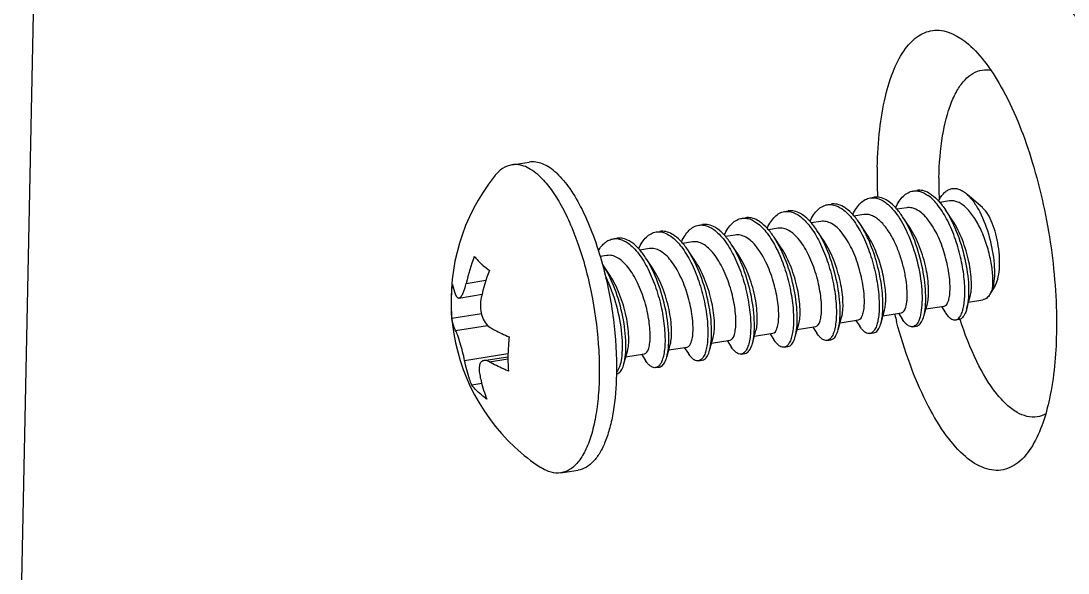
# Model space of a CAD drawing. Header units: millimetres. Extents: x 0 to 549, y 0 to 190.
# Drawn here: x 47.16 to 59, y 72.63 to 78.87 of the extents above; entities that cross this region are included whole.
import ezdxf

# ---------------------------------------------------------------- set-up
doc = ezdxf.new("R2010")
doc.units = ezdxf.units.MM
doc.layers.add('02___PRT_ALL_AXES', color=7, linetype='Continuous')

msp = doc.modelspace()

# ---------------------------------------------------------------- linework, layer by layer
at = {"color": 7, "linetype": 'Continuous'}
msp.add_line((47.358, 81.92), (47.158, 72.286), dxfattribs=at)
at = {"color": 6, "linetype": 'Continuous'}
for p, q in [((57.656, 76.834), (57.545, 76.817)), ((57.847, 76.915), (57.857, 76.906)), ((58.028, 76.76), (57.857, 76.907)), ((57.172, 76.757), (57.061, 76.74)), ((57.691, 76.611), (57.611, 76.732)), ((58.034, 76.754), (58.028, 76.76)), ((56.203, 76.603), (56.092, 76.585)), ((56.687, 76.68), (56.576, 76.663)), ((57.206, 76.534), (57.126, 76.655)), ((55.719, 76.526), (55.608, 76.508)), ((56.238, 76.38), (56.158, 76.501)), ((56.722, 76.457), (56.642, 76.578)), ((54.75, 76.372), (54.639, 76.354)), ((55.234, 76.449), (55.124, 76.431)), ((55.754, 76.303), (55.673, 76.423)), ((54.266, 76.295), (54.155, 76.277)), ((55.269, 76.225), (55.189, 76.346)), ((53.782, 76.217), (53.707, 76.206)), ((52.192, 75.902), (52.416, 75.938)), ((52.11, 75.737), (52.371, 75.779)), ((58.169, 75.871), (58.113, 75.779)), ((58.15, 75.873), (58.142, 75.843)), ((57.366, 75.533), (57.406, 75.676)), ((57.388, 75.613), (57.597, 75.646)), ((57.85, 75.61), (57.89, 75.753)), ((57.872, 75.69), (58.033, 75.716)), ((52.365, 75.557), (52.03, 75.504)), ((56.882, 75.456), (56.921, 75.599)), ((56.904, 75.536), (57.113, 75.569)), ((57.038, 75.546), (57.035, 75.556)), ((57.079, 75.564), (57.125, 75.494)), ((57.564, 75.641), (57.61, 75.571)), ((52.072, 75.371), (52.432, 75.428)), ((55.913, 75.301), (55.953, 75.445)), ((55.935, 75.381), (56.144, 75.415)), ((56.111, 75.409), (56.157, 75.34)), ((56.397, 75.378), (56.437, 75.522)), ((56.419, 75.458), (56.628, 75.492)), ((56.595, 75.486), (56.641, 75.417)), ((56.657, 75.395), (56.641, 75.417)), ((57.141, 75.472), (57.125, 75.494)), ((55.429, 75.224), (55.468, 75.368)), ((55.451, 75.304), (55.66, 75.338)), ((55.627, 75.332), (55.672, 75.263)), ((56.173, 75.318), (56.157, 75.34)), ((54.482, 75.15), (54.691, 75.183)), ((54.658, 75.178), (54.704, 75.109)), ((54.966, 75.227), (55.175, 75.26)), ((55.142, 75.255), (55.188, 75.186)), ((55.204, 75.164), (55.188, 75.186)), ((55.688, 75.241), (55.672, 75.263)), ((52.174, 75.03), (52.664, 75.108)), ((52.392, 75.031), (52.664, 75.074)), ((53.998, 75.073), (54.207, 75.106)), ((54.174, 75.101), (54.219, 75.032)), ((54.72, 75.086), (54.704, 75.109)), ((52.456, 75.015), (52.664, 75.048)), ((54.235, 75.009), (54.219, 75.032)), ((52.368, 74.771), (52.254, 74.753))]:
    msp.add_line(p, q, dxfattribs=at)
for points in [[(54.785, 76.148), (54.718, 76.25), (54.705, 76.269)], [(54.301, 76.071), (54.233, 76.173), (54.221, 76.192)], [(53.816, 75.994), (53.749, 76.096), (53.736, 76.115)], [(54.46, 75.07), (54.485, 75.161), (54.5, 75.213)], [(54.944, 75.147), (54.97, 75.238), (54.984, 75.291)], [(53.976, 74.993), (54.001, 75.084), (54.016, 75.136)]]:
    msp.add_lwpolyline(points, dxfattribs=at)
for centre, radius, start, end in [((62.465, 77.107), 5.627, 178.8831, 182.3106), ((61.887, 77.009), 4.351, 178.8524, 182.0414), ((54.506, 75.371), 2.374, 159.3857, 167.0677), ((52.911, 75.571), 0.989, 33.3805, 34.2131), ((54.7, 75.205), 2.399, 159.4259, 167.0275), ((62.986, 77.058), 6.137, 194.2641, 194.9792), ((57.693, 75.578), 0.0966, 313.6103, 315.8881)]:
    msp.add_arc(centre, radius, start, end, dxfattribs=at)
at = {"color": 7, "linetype": 'Continuous'}
for points, knots in [([(59.423, 78.464), (59.26, 78.711), (58.939, 79.126), (58.501, 79.442), (58.288, 79.518)], [0, 0, 0, 0, 0.566461, 1, 1, 1, 1]), ([(56.839, 77.217), (56.842, 77.358), (56.859, 77.626), (56.92, 77.997), (57.014, 78.307), (57.139, 78.547), (57.295, 78.711), (57.562, 78.807), (57.765, 78.695), (57.87, 78.605)], [0, 0, 0, 0, 0.19244, 0.364126, 0.511054, 0.631809, 0.72905, 0.812539, 1, 1, 1, 1]), ([(57.87, 78.605), (57.945, 78.541), (58.091, 78.374), (58.359, 77.939), (58.626, 77.242), (58.826, 76.316), (58.872, 75.66), (58.865, 75.336)], [0, 0, 0, 0, 0.085288, 0.188263, 0.438207, 0.721409, 1, 1, 1, 1]), ([(57.537, 77.096), (57.54, 77.255), (57.563, 77.544), (57.643, 77.881), (57.743, 78.09), (57.842, 78.231), (57.952, 78.302), (58.024, 78.313)], [0, 0, 0, 0, 0.343358, 0.626184, 0.741897, 0.840777, 1, 1, 1, 1]), ([(58.593, 74.068), (58.549, 73.995), (58.453, 73.87), (58.238, 73.769), (58.004, 73.814), (57.785, 73.975), (57.573, 74.232), (57.375, 74.579), (57.197, 75), (57.101, 75.309), (57.057, 75.472)], [0, 0, 0, 0, 0.096389, 0.175491, 0.255725, 0.354715, 0.480135, 0.632293, 0.807546, 1, 1, 1, 1]), ([(58.649, 74.393), (58.572, 74.381), (58.439, 74.42), (58.294, 74.534), (58.128, 74.718), (57.941, 75.04), (57.828, 75.332), (57.775, 75.494)], [0, 0, 0, 0, 0.156547, 0.25519, 0.37128, 0.655858, 1, 1, 1, 1]), ([(58.865, 75.336), (58.86, 75.089), (58.821, 74.654), (58.69, 74.229), (58.593, 74.068)], [0, 0, 0, 0, 0.56751, 1, 1, 1, 1])]:
    msp.add_open_spline(points, degree=3, knots=knots, dxfattribs=at)
for points in [[(58.024, 78.313), (58.059, 78.319), (58.095, 78.318), (58.129, 78.311)], [(58.744, 74.427), (58.715, 74.41), (58.682, 74.399), (58.649, 74.393)]]:
    msp.add_open_spline(points, degree=3, dxfattribs=at)
at = {"color": 6, "linetype": 'Continuous'}
for points in [[(57.244, 76.946), (57.258, 76.948), (57.271, 76.948), (57.285, 76.947)], [(56.76, 76.869), (56.773, 76.871), (56.787, 76.871), (56.801, 76.87)], [(55.791, 76.714), (55.805, 76.716), (55.818, 76.717), (55.832, 76.716)], [(56.276, 76.791), (56.289, 76.794), (56.303, 76.794), (56.316, 76.793)], [(55.307, 76.637), (55.32, 76.639), (55.334, 76.64), (55.348, 76.639)], [(54.338, 76.483), (54.352, 76.485), (54.366, 76.486), (54.379, 76.485)], [(54.823, 76.56), (54.836, 76.562), (54.85, 76.563), (54.863, 76.562)], [(53.854, 76.406), (53.867, 76.408), (53.881, 76.409), (53.895, 76.408)]]:
    msp.add_open_spline(points, degree=3, dxfattribs=at)
for points, knots in [([(57.424, 76.923), (57.402, 76.935), (57.358, 76.954), (57.309, 76.956), (57.286, 76.952)], [0, 0, 0, 0, 0.525834, 1, 1, 1, 1]), ([(57.533, 76.832), (57.542, 76.85), (57.56, 76.883), (57.594, 76.924), (57.631, 76.954), (57.672, 76.973), (57.715, 76.977), (57.76, 76.969), (57.805, 76.948), (57.833, 76.927), (57.847, 76.915)], [0, 0, 0, 0, 0.150888, 0.284926, 0.404588, 0.514609, 0.621968, 0.734514, 0.859043, 1, 1, 1, 1]), ([(56.563, 76.679), (56.575, 76.705), (56.6, 76.752), (56.646, 76.81), (56.7, 76.851), (56.74, 76.865), (56.76, 76.869)], [0, 0, 0, 0, 0.298284, 0.559201, 0.788816, 1, 1, 1, 1]), ([(56.801, 76.87), (56.811, 76.87), (56.857, 76.862), (56.899, 76.84), (56.928, 76.82)], [0, 0, 0, 0, 0.229897, 1, 1, 1, 1]), ([(56.94, 76.846), (56.918, 76.858), (56.873, 76.877), (56.824, 76.879), (56.802, 76.875)], [0, 0, 0, 0, 0.52583, 1, 1, 1, 1]), ([(56.97, 76.827), (56.968, 76.828), (56.958, 76.835), (56.948, 76.841), (56.94, 76.846)], [0, 0, 0, 0, 0.256051, 1, 1, 1, 1]), ([(57.047, 76.756), (57.059, 76.782), (57.084, 76.829), (57.131, 76.888), (57.184, 76.929), (57.224, 76.943), (57.244, 76.946)], [0, 0, 0, 0, 0.298256, 0.559159, 0.788784, 1, 1, 1, 1]), ([(57.285, 76.947), (57.295, 76.947), (57.341, 76.939), (57.383, 76.917), (57.412, 76.897)], [0, 0, 0, 0, 0.229895, 1, 1, 1, 1]), ([(57.762, 75.511), (57.773, 75.521), (57.791, 75.551), (57.81, 75.605), (57.823, 75.673), (57.833, 75.79), (57.826, 75.958), (57.791, 76.176), (57.729, 76.398), (57.644, 76.604), (57.542, 76.774), (57.457, 76.865), (57.412, 76.897)], [0, 0, 0, 0, 0.029469, 0.067235, 0.113689, 0.168421, 0.298872, 0.448684, 0.605509, 0.756579, 0.890578, 1, 1, 1, 1]), ([(57.454, 76.904), (57.452, 76.905), (57.442, 76.912), (57.432, 76.918), (57.424, 76.923)], [0, 0, 0, 0, 0.256048, 1, 1, 1, 1]), ([(57.454, 76.904), (57.484, 76.883), (57.541, 76.829), (57.588, 76.767), (57.611, 76.732)], [0, 0, 0, 0, 0.461601, 1, 1, 1, 1]), ([(58.142, 75.843), (58.148, 75.886), (58.149, 75.984), (58.129, 76.141), (58.089, 76.312), (58.028, 76.481), (57.95, 76.631), (57.872, 76.734), (57.804, 76.793), (57.754, 76.822), (57.705, 76.837), (57.672, 76.837), (57.656, 76.834)], [0, 0, 0, 0, 0.109107, 0.244848, 0.395963, 0.549708, 0.693704, 0.817983, 0.871109, 0.918269, 0.960543, 1, 1, 1, 1]), ([(57.857, 76.906), (57.884, 76.881), (57.936, 76.819), (58.029, 76.662), (58.115, 76.427), (58.16, 76.18), (58.166, 75.993), (58.158, 75.91), (58.15, 75.873)], [0, 0, 0, 0, 0.100778, 0.219504, 0.493983, 0.774511, 0.897856, 1, 1, 1, 1]), ([(55.594, 76.525), (55.606, 76.551), (55.631, 76.597), (55.678, 76.656), (55.731, 76.697), (55.771, 76.711), (55.791, 76.714)], [0, 0, 0, 0, 0.298272, 0.55918, 0.788799, 1, 1, 1, 1]), ([(55.832, 76.716), (55.843, 76.715), (55.888, 76.708), (55.93, 76.686), (55.959, 76.666)], [0, 0, 0, 0, 0.229898, 1, 1, 1, 1]), ([(55.971, 76.691), (55.95, 76.704), (55.905, 76.722), (55.856, 76.725), (55.834, 76.721)], [0, 0, 0, 0, 0.525832, 1, 1, 1, 1]), ([(56.079, 76.602), (56.09, 76.628), (56.115, 76.675), (56.162, 76.733), (56.216, 76.774), (56.256, 76.788), (56.276, 76.791)], [0, 0, 0, 0, 0.29826, 0.559156, 0.788776, 1, 1, 1, 1]), ([(56.316, 76.793), (56.327, 76.792), (56.372, 76.785), (56.415, 76.763), (56.443, 76.743)], [0, 0, 0, 0, 0.229895, 1, 1, 1, 1]), ([(56.456, 76.769), (56.434, 76.781), (56.389, 76.8), (56.34, 76.802), (56.318, 76.798)], [0, 0, 0, 0, 0.525833, 1, 1, 1, 1]), ([(56.443, 76.743), (56.489, 76.71), (56.575, 76.618), (56.678, 76.444), (56.764, 76.234), (56.825, 76.008), (56.859, 75.789), (56.864, 75.62), (56.853, 75.505), (56.838, 75.438), (56.818, 75.387), (56.798, 75.36), (56.787, 75.35)], [0, 0, 0, 0, 0.11056, 0.246196, 0.398996, 0.557132, 0.707323, 0.836847, 0.890586, 0.935728, 0.971976, 1, 1, 1, 1]), ([(56.486, 76.749), (56.483, 76.751), (56.474, 76.758), (56.463, 76.764), (56.456, 76.769)], [0, 0, 0, 0, 0.25605, 1, 1, 1, 1]), ([(56.642, 76.578), (56.619, 76.613), (56.572, 76.675), (56.515, 76.729), (56.486, 76.749)], [0, 0, 0, 0, 0.538385, 1, 1, 1, 1]), ([(56.928, 76.82), (56.952, 76.803), (57, 76.76), (57.091, 76.648), (57.145, 76.547), (57.178, 76.475)], [0, 0, 0, 0, 0.20828, 0.44643, 1, 1, 1, 1]), ([(57.126, 76.655), (57.103, 76.69), (57.057, 76.752), (56.999, 76.806), (56.97, 76.827)], [0, 0, 0, 0, 0.5384, 1, 1, 1, 1]), ([(57.597, 75.646), (57.62, 75.65), (57.64, 75.686), (57.651, 75.725), (57.659, 75.769), (57.664, 75.834), (57.661, 75.922), (57.65, 76.021), (57.63, 76.128), (57.592, 76.273), (57.528, 76.444), (57.44, 76.595), (57.357, 76.686), (57.296, 76.732), (57.234, 76.759), (57.191, 76.76), (57.172, 76.757)], [0, 0, 0, 0, 0.051838, 0.072148, 0.095587, 0.151454, 0.218147, 0.293643, 0.375492, 0.46099, 0.631624, 0.78475, 0.850039, 0.906713, 0.955717, 1, 1, 1, 1]), ([(57.611, 76.732), (57.667, 76.647), (57.758, 76.453), (57.844, 76.15), (57.876, 75.897), (57.871, 75.719), (57.859, 75.643), (57.85, 75.61)], [0, 0, 0, 0, 0.261312, 0.544396, 0.804253, 0.912218, 1, 1, 1, 1]), ([(58.169, 75.871), (58.184, 75.896), (58.207, 75.958), (58.223, 76.066), (58.224, 76.191), (58.21, 76.326), (58.183, 76.459), (58.144, 76.58), (58.096, 76.679), (58.055, 76.734), (58.034, 76.754)], [0, 0, 0, 0, 0.092746, 0.210766, 0.348237, 0.496369, 0.645043, 0.784076, 0.90447, 1, 1, 1, 1]), ([(55.11, 76.448), (55.122, 76.473), (55.147, 76.52), (55.194, 76.579), (55.247, 76.62), (55.287, 76.634), (55.307, 76.637)], [0, 0, 0, 0, 0.298268, 0.559172, 0.788792, 1, 1, 1, 1]), ([(55.348, 76.639), (55.358, 76.638), (55.404, 76.631), (55.446, 76.609), (55.475, 76.588)], [0, 0, 0, 0, 0.229895, 1, 1, 1, 1]), ([(55.487, 76.614), (55.465, 76.627), (55.421, 76.645), (55.372, 76.648), (55.349, 76.644)], [0, 0, 0, 0, 0.525837, 1, 1, 1, 1]), ([(55.517, 76.595), (55.515, 76.597), (55.505, 76.604), (55.495, 76.61), (55.487, 76.614)], [0, 0, 0, 0, 0.256046, 1, 1, 1, 1]), ([(55.673, 76.423), (55.65, 76.458), (55.604, 76.521), (55.546, 76.574), (55.517, 76.595)], [0, 0, 0, 0, 0.538413, 1, 1, 1, 1]), ([(55.959, 76.666), (56.005, 76.633), (56.091, 76.54), (56.194, 76.366), (56.279, 76.157), (56.341, 75.931), (56.375, 75.712), (56.38, 75.543), (56.368, 75.428), (56.354, 75.361), (56.333, 75.309), (56.314, 75.282), (56.303, 75.273)], [0, 0, 0, 0, 0.110583, 0.246258, 0.399092, 0.557249, 0.707441, 0.836942, 0.890661, 0.93578, 0.972001, 1, 1, 1, 1]), ([(56.001, 76.672), (55.999, 76.674), (55.989, 76.681), (55.979, 76.687), (55.971, 76.691)], [0, 0, 0, 0, 0.256045, 1, 1, 1, 1]), ([(56.158, 76.501), (56.135, 76.536), (56.088, 76.598), (56.031, 76.652), (56.001, 76.672)], [0, 0, 0, 0, 0.538399, 1, 1, 1, 1]), ([(56.628, 75.492), (56.651, 75.495), (56.671, 75.531), (56.682, 75.571), (56.691, 75.615), (56.695, 75.68), (56.693, 75.768), (56.682, 75.867), (56.662, 75.973), (56.624, 76.119), (56.559, 76.29), (56.471, 76.441), (56.389, 76.532), (56.328, 76.578), (56.265, 76.604), (56.223, 76.606), (56.203, 76.603)], [0, 0, 0, 0, 0.051839, 0.07215, 0.095587, 0.151455, 0.218148, 0.293645, 0.375493, 0.460991, 0.631625, 0.78475, 0.85004, 0.906713, 0.955717, 1, 1, 1, 1]), ([(57.03, 76.381), (57.007, 76.427), (56.96, 76.509), (56.886, 76.598), (56.823, 76.647), (56.778, 76.671), (56.732, 76.683), (56.702, 76.682), (56.687, 76.68)], [0, 0, 0, 0, 0.318503, 0.591741, 0.709187, 0.814444, 0.909975, 1, 1, 1, 1]), ([(57.366, 75.533), (57.375, 75.566), (57.387, 75.642), (57.391, 75.82), (57.359, 76.073), (57.274, 76.376), (57.182, 76.57), (57.126, 76.655)], [0, 0, 0, 0, 0.087787, 0.195759, 0.455614, 0.738693, 1, 1, 1, 1]), ([(57.89, 75.753), (57.897, 75.777), (57.905, 75.832), (57.906, 75.964), (57.879, 76.157), (57.81, 76.392), (57.736, 76.544), (57.691, 76.611)], [0, 0, 0, 0, 0.08141, 0.184838, 0.44149, 0.728731, 1, 1, 1, 1]), ([(54.141, 76.294), (54.153, 76.319), (54.178, 76.366), (54.225, 76.425), (54.278, 76.466), (54.319, 76.48), (54.338, 76.483)], [0, 0, 0, 0, 0.298269, 0.559169, 0.788787, 1, 1, 1, 1]), ([(54.379, 76.485), (54.39, 76.484), (54.435, 76.477), (54.477, 76.455), (54.506, 76.434)], [0, 0, 0, 0, 0.229891, 1, 1, 1, 1]), ([(54.518, 76.46), (54.497, 76.472), (54.452, 76.491), (54.403, 76.493), (54.381, 76.49)], [0, 0, 0, 0, 0.525827, 1, 1, 1, 1]), ([(54.626, 76.371), (54.637, 76.396), (54.662, 76.443), (54.709, 76.502), (54.763, 76.543), (54.803, 76.557), (54.823, 76.56)], [0, 0, 0, 0, 0.29823, 0.559132, 0.788768, 1, 1, 1, 1]), ([(54.863, 76.562), (54.874, 76.561), (54.919, 76.554), (54.962, 76.532), (54.99, 76.511)], [0, 0, 0, 0, 0.229899, 1, 1, 1, 1]), ([(55.003, 76.537), (54.981, 76.55), (54.936, 76.568), (54.887, 76.57), (54.865, 76.567)], [0, 0, 0, 0, 0.525834, 1, 1, 1, 1]), ([(54.99, 76.511), (55.036, 76.479), (55.122, 76.386), (55.225, 76.213), (55.311, 76.003), (55.372, 75.778), (55.406, 75.559), (55.412, 75.39), (55.4, 75.275), (55.385, 75.208), (55.365, 75.156), (55.346, 75.129), (55.335, 75.12)], [0, 0, 0, 0, 0.11045, 0.245926, 0.398555, 0.556559, 0.706712, 0.836325, 0.890165, 0.935439, 0.971837, 1, 1, 1, 1]), ([(55.033, 76.518), (55.03, 76.52), (55.021, 76.527), (55.01, 76.533), (55.003, 76.537)], [0, 0, 0, 0, 0.256048, 1, 1, 1, 1]), ([(55.189, 76.346), (55.166, 76.381), (55.119, 76.444), (55.062, 76.497), (55.033, 76.518)], [0, 0, 0, 0, 0.5384, 1, 1, 1, 1]), ([(55.475, 76.588), (55.52, 76.556), (55.607, 76.463), (55.71, 76.289), (55.795, 76.08), (55.857, 75.854), (55.89, 75.635), (55.896, 75.466), (55.884, 75.351), (55.869, 75.284), (55.849, 75.232), (55.83, 75.205), (55.819, 75.196)], [0, 0, 0, 0, 0.110553, 0.246183, 0.398979, 0.557117, 0.707305, 0.836827, 0.890568, 0.935716, 0.97197, 1, 1, 1, 1]), ([(56.144, 75.415), (56.167, 75.418), (56.187, 75.454), (56.198, 75.494), (56.206, 75.538), (56.211, 75.602), (56.209, 75.691), (56.197, 75.79), (56.177, 75.896), (56.139, 76.042), (56.075, 76.213), (55.987, 76.364), (55.904, 76.455), (55.843, 76.501), (55.781, 76.527), (55.738, 76.529), (55.719, 76.526)], [0, 0, 0, 0, 0.051838, 0.072149, 0.095586, 0.151453, 0.218147, 0.293643, 0.375492, 0.46099, 0.631625, 0.784751, 0.85004, 0.906713, 0.955717, 1, 1, 1, 1]), ([(56.397, 75.378), (56.406, 75.411), (56.418, 75.487), (56.423, 75.665), (56.391, 75.919), (56.306, 76.222), (56.214, 76.415), (56.158, 76.501)], [0, 0, 0, 0, 0.087782, 0.195752, 0.455609, 0.738693, 1, 1, 1, 1]), ([(56.736, 76.405), (56.729, 76.42), (56.701, 76.48), (56.669, 76.537), (56.642, 76.578)], [0, 0, 0, 0, 0.261245, 1, 1, 1, 1]), ([(57.178, 76.475), (57.225, 76.372), (57.297, 76.159), (57.342, 75.891), (57.348, 75.694), (57.337, 75.577), (57.315, 75.488), (57.288, 75.441), (57.271, 75.427)], [0, 0, 0, 0, 0.313746, 0.616547, 0.747179, 0.856376, 0.940619, 1, 1, 1, 1]), ([(57.406, 75.676), (57.412, 75.7), (57.42, 75.755), (57.422, 75.887), (57.395, 76.08), (57.326, 76.315), (57.252, 76.466), (57.206, 76.534)], [0, 0, 0, 0, 0.08141, 0.184839, 0.441492, 0.728732, 1, 1, 1, 1]), ([(53.686, 76.271), (53.696, 76.289), (53.719, 76.323), (53.76, 76.364), (53.805, 76.393), (53.838, 76.403), (53.854, 76.406)], [0, 0, 0, 0, 0.287806, 0.545492, 0.779418, 1, 1, 1, 1]), ([(53.895, 76.408), (53.905, 76.407), (53.951, 76.4), (53.993, 76.378), (54.022, 76.357)], [0, 0, 0, 0, 0.229903, 1, 1, 1, 1]), ([(54.034, 76.383), (54.012, 76.395), (53.968, 76.414), (53.919, 76.416), (53.896, 76.413)], [0, 0, 0, 0, 0.525836, 1, 1, 1, 1]), ([(54.022, 76.357), (54.067, 76.325), (54.154, 76.232), (54.257, 76.058), (54.342, 75.848), (54.404, 75.623), (54.437, 75.404), (54.443, 75.235), (54.431, 75.12), (54.416, 75.053), (54.396, 75.001), (54.377, 74.974), (54.366, 74.965)], [0, 0, 0, 0, 0.110557, 0.246189, 0.398986, 0.557116, 0.707304, 0.836832, 0.890576, 0.935723, 0.971974, 1, 1, 1, 1]), ([(54.064, 76.364), (54.062, 76.366), (54.052, 76.372), (54.042, 76.379), (54.034, 76.383)], [0, 0, 0, 0, 0.256046, 1, 1, 1, 1]), ([(54.221, 76.192), (54.197, 76.227), (54.151, 76.289), (54.094, 76.343), (54.064, 76.364)], [0, 0, 0, 0, 0.538399, 1, 1, 1, 1]), ([(54.506, 76.434), (54.552, 76.402), (54.638, 76.309), (54.741, 76.135), (54.827, 75.925), (54.888, 75.7), (54.922, 75.481), (54.927, 75.312), (54.915, 75.197), (54.901, 75.13), (54.88, 75.078), (54.861, 75.051), (54.85, 75.042)], [0, 0, 0, 0, 0.11056, 0.246195, 0.398996, 0.557138, 0.70733, 0.83685, 0.890588, 0.935729, 0.971976, 1, 1, 1, 1]), ([(54.549, 76.441), (54.546, 76.443), (54.536, 76.449), (54.526, 76.456), (54.518, 76.46)], [0, 0, 0, 0, 0.256053, 1, 1, 1, 1]), ([(54.705, 76.269), (54.682, 76.304), (54.635, 76.367), (54.578, 76.42), (54.549, 76.441)], [0, 0, 0, 0, 0.538406, 1, 1, 1, 1]), ([(55.175, 75.26), (55.198, 75.264), (55.218, 75.3), (55.229, 75.34), (55.238, 75.383), (55.242, 75.448), (55.24, 75.537), (55.229, 75.636), (55.209, 75.742), (55.171, 75.888), (55.106, 76.058), (55.018, 76.209), (54.936, 76.3), (54.875, 76.347), (54.812, 76.373), (54.77, 76.375), (54.75, 76.372)], [0, 0, 0, 0, 0.051837, 0.072147, 0.095585, 0.151451, 0.218144, 0.29364, 0.375489, 0.460987, 0.631623, 0.784749, 0.850039, 0.906713, 0.955717, 1, 1, 1, 1]), ([(55.66, 75.338), (55.683, 75.341), (55.702, 75.377), (55.714, 75.417), (55.722, 75.461), (55.727, 75.525), (55.724, 75.614), (55.713, 75.713), (55.693, 75.819), (55.655, 75.965), (55.59, 76.136), (55.503, 76.286), (55.42, 76.378), (55.359, 76.424), (55.297, 76.45), (55.254, 76.452), (55.234, 76.449)], [0, 0, 0, 0, 0.051839, 0.072151, 0.095587, 0.151455, 0.218148, 0.293645, 0.375494, 0.460991, 0.631625, 0.78475, 0.85004, 0.906713, 0.955717, 1, 1, 1, 1]), ([(55.913, 75.301), (55.922, 75.334), (55.934, 75.41), (55.938, 75.588), (55.907, 75.842), (55.821, 76.144), (55.73, 76.338), (55.673, 76.423)], [0, 0, 0, 0, 0.087781, 0.195745, 0.455598, 0.738681, 1, 1, 1, 1]), ([(56.437, 75.522), (56.444, 75.545), (56.452, 75.601), (56.454, 75.733), (56.426, 75.926), (56.357, 76.161), (56.283, 76.312), (56.238, 76.38)], [0, 0, 0, 0, 0.08141, 0.184839, 0.441492, 0.728732, 1, 1, 1, 1]), ([(56.788, 76.342), (56.783, 76.352), (56.763, 76.392), (56.74, 76.43), (56.722, 76.457)], [0, 0, 0, 0, 0.258589, 1, 1, 1, 1]), ([(56.882, 75.456), (56.889, 75.483), (56.9, 75.544), (56.908, 75.686), (56.891, 75.892), (56.836, 76.149), (56.774, 76.322), (56.736, 76.405)], [0, 0, 0, 0, 0.086329, 0.189989, 0.438679, 0.719285, 1, 1, 1, 1]), ([(57.113, 75.569), (57.119, 75.57), (57.131, 75.576), (57.146, 75.593), (57.158, 75.618), (57.167, 75.65), (57.174, 75.69), (57.18, 75.756), (57.177, 75.852), (57.161, 75.978), (57.131, 76.113), (57.088, 76.25), (57.051, 76.338), (57.03, 76.381)], [0, 0, 0, 0, 0.020958, 0.046147, 0.077977, 0.117397, 0.16456, 0.219203, 0.34859, 0.499512, 0.664156, 0.833871, 1, 1, 1, 1]), ([(54.691, 75.183), (54.714, 75.187), (54.734, 75.223), (54.745, 75.262), (54.754, 75.306), (54.758, 75.371), (54.756, 75.459), (54.744, 75.559), (54.725, 75.665), (54.686, 75.81), (54.622, 75.981), (54.534, 76.132), (54.451, 76.223), (54.39, 76.27), (54.328, 76.296), (54.285, 76.298), (54.266, 76.295)], [0, 0, 0, 0, 0.051839, 0.072151, 0.095587, 0.151455, 0.218149, 0.293645, 0.375494, 0.460991, 0.631626, 0.78475, 0.85004, 0.906713, 0.955717, 1, 1, 1, 1]), ([(54.944, 75.147), (54.953, 75.18), (54.965, 75.256), (54.97, 75.434), (54.938, 75.687), (54.853, 75.99), (54.761, 76.184), (54.705, 76.269)], [0, 0, 0, 0, 0.087786, 0.195753, 0.455609, 0.738691, 1, 1, 1, 1]), ([(55.429, 75.224), (55.438, 75.257), (55.45, 75.333), (55.454, 75.511), (55.422, 75.765), (55.337, 76.067), (55.245, 76.261), (55.189, 76.346)], [0, 0, 0, 0, 0.08778, 0.195743, 0.455595, 0.73869, 1, 1, 1, 1]), ([(55.953, 75.445), (55.959, 75.468), (55.967, 75.523), (55.969, 75.656), (55.942, 75.849), (55.873, 76.083), (55.799, 76.235), (55.754, 76.303)], [0, 0, 0, 0, 0.081409, 0.184838, 0.44149, 0.728732, 1, 1, 1, 1]), ([(56.921, 75.599), (56.927, 75.619), (56.934, 75.665), (56.939, 75.774), (56.922, 75.935), (56.873, 76.139), (56.82, 76.276), (56.788, 76.342)], [0, 0, 0, 0, 0.080491, 0.180439, 0.427556, 0.712382, 1, 1, 1, 1]), ([(52.284, 76.207), (52.289, 76.2), (52.313, 76.172), (52.339, 76.145), (52.359, 76.126)], [0, 0, 0, 0, 0.240364, 1, 1, 1, 1]), ([(52.359, 76.126), (52.367, 76.119), (52.397, 76.092), (52.429, 76.067), (52.454, 76.048)], [0, 0, 0, 0, 0.240554, 1, 1, 1, 1]), ([(54.207, 75.106), (54.23, 75.11), (54.25, 75.146), (54.261, 75.185), (54.269, 75.229), (54.274, 75.294), (54.271, 75.382), (54.26, 75.481), (54.24, 75.588), (54.202, 75.733), (54.138, 75.904), (54.05, 76.055), (53.967, 76.146), (53.906, 76.193), (53.844, 76.219), (53.801, 76.221), (53.782, 76.217)], [0, 0, 0, 0, 0.051838, 0.072148, 0.095586, 0.151453, 0.218147, 0.293643, 0.375492, 0.46099, 0.631625, 0.78475, 0.85004, 0.906713, 0.955717, 1, 1, 1, 1]), ([(54.46, 75.07), (54.469, 75.103), (54.481, 75.179), (54.486, 75.357), (54.454, 75.61), (54.368, 75.913), (54.277, 76.107), (54.221, 76.192)], [0, 0, 0, 0, 0.087781, 0.195748, 0.455605, 0.738696, 1, 1, 1, 1]), ([(54.984, 75.291), (54.991, 75.314), (54.999, 75.369), (55.001, 75.501), (54.973, 75.695), (54.904, 75.929), (54.83, 76.081), (54.785, 76.148)], [0, 0, 0, 0, 0.081408, 0.184835, 0.441487, 0.72873, 1, 1, 1, 1]), ([(55.468, 75.368), (55.475, 75.391), (55.483, 75.446), (55.485, 75.579), (55.458, 75.772), (55.388, 76.006), (55.314, 76.158), (55.269, 76.225)], [0, 0, 0, 0, 0.08141, 0.184839, 0.441492, 0.728732, 1, 1, 1, 1]), ([(53.976, 74.993), (53.985, 75.026), (53.997, 75.102), (54.001, 75.28), (53.969, 75.533), (53.884, 75.836), (53.792, 76.03), (53.736, 76.115)], [0, 0, 0, 0, 0.087788, 0.195762, 0.455619, 0.738696, 1, 1, 1, 1]), ([(54.5, 75.213), (54.506, 75.237), (54.515, 75.292), (54.516, 75.424), (54.489, 75.617), (54.42, 75.852), (54.346, 76.004), (54.301, 76.071)], [0, 0, 0, 0, 0.081408, 0.184835, 0.441487, 0.728729, 1, 1, 1, 1]), ([(52.03, 75.504), (52.028, 75.536), (52.021, 75.665), (52.027, 75.795), (52.038, 75.891)], [0, 0, 0, 0, 0.246784, 1, 1, 1, 1]), ([(52.038, 75.891), (52.04, 75.88), (52.048, 75.835), (52.065, 75.79), (52.08, 75.759)], [0, 0, 0, 0, 0.242383, 1, 1, 1, 1]), ([(52.11, 75.737), (52.118, 75.739), (52.137, 75.754), (52.167, 75.809), (52.183, 75.863), (52.192, 75.902)], [0, 0, 0, 0, 0.136298, 0.352661, 1, 1, 1, 1]), ([(53.769, 75.975), (53.819, 75.874), (53.896, 75.662), (53.947, 75.392), (53.958, 75.189), (53.951, 75.065), (53.932, 74.969), (53.907, 74.916), (53.892, 74.898)], [0, 0, 0, 0, 0.303233, 0.602993, 0.73507, 0.847463, 0.93615, 1, 1, 1, 1]), ([(54.016, 75.136), (54.022, 75.16), (54.03, 75.215), (54.032, 75.347), (54.005, 75.54), (53.935, 75.775), (53.861, 75.927), (53.816, 75.994)], [0, 0, 0, 0, 0.081409, 0.184836, 0.441488, 0.728729, 1, 1, 1, 1]), ([(58.113, 75.779), (58.103, 75.763), (58.082, 75.734), (58.049, 75.718), (58.033, 75.716)], [0, 0, 0, 0, 0.548775, 1, 1, 1, 1]), ([(58.142, 75.843), (58.14, 75.837), (58.132, 75.815), (58.122, 75.794), (58.113, 75.779)], [0, 0, 0, 0, 0.26986, 1, 1, 1, 1]), ([(52.08, 75.759), (52.084, 75.752), (52.09, 75.743), (52.101, 75.737), (52.107, 75.737), (52.11, 75.737)], [0, 0, 0, 0, 0.569476, 0.789839, 1, 1, 1, 1]), ([(52.363, 75.744), (52.355, 75.711), (52.349, 75.641), (52.367, 75.519), (52.416, 75.43), (52.464, 75.403)], [0, 0, 0, 0, 0.27529, 0.550999, 1, 1, 1, 1]), ([(57.282, 75.419), (57.291, 75.42), (57.316, 75.431), (57.346, 75.472), (57.36, 75.51), (57.366, 75.533)], [0, 0, 0, 0, 0.185493, 0.52932, 1, 1, 1, 1]), ([(57.61, 75.571), (57.618, 75.558), (57.634, 75.537), (57.659, 75.512), (57.686, 75.493), (57.71, 75.487), (57.724, 75.489)], [0, 0, 0, 0, 0.329379, 0.53704, 0.713886, 1, 1, 1, 1]), ([(57.85, 75.61), (57.846, 75.594), (57.838, 75.569), (57.821, 75.538), (57.802, 75.511), (57.781, 75.498), (57.767, 75.496)], [0, 0, 0, 0, 0.329369, 0.537055, 0.713884, 1, 1, 1, 1]), ([(52.072, 75.371), (52.067, 75.382), (52.048, 75.424), (52.035, 75.47), (52.03, 75.504)], [0, 0, 0, 0, 0.2599, 1, 1, 1, 1]), ([(56.798, 75.342), (56.807, 75.343), (56.832, 75.354), (56.862, 75.395), (56.876, 75.433), (56.882, 75.456)], [0, 0, 0, 0, 0.185502, 0.529353, 1, 1, 1, 1]), ([(57.24, 75.412), (57.232, 75.411), (57.215, 75.412), (57.19, 75.424), (57.164, 75.444), (57.149, 75.462), (57.141, 75.472)], [0, 0, 0, 0, 0.195098, 0.416507, 0.682003, 1, 1, 1, 1]), ([(57.271, 75.427), (57.269, 75.425), (57.26, 75.418), (57.248, 75.414), (57.24, 75.412)], [0, 0, 0, 0, 0.266605, 1, 1, 1, 1]), ([(57.724, 75.489), (57.727, 75.49), (57.741, 75.493), (57.752, 75.501), (57.76, 75.508)], [0, 0, 0, 0, 0.237119, 1, 1, 1, 1]), ([(52.174, 75.03), (52.161, 75.096), (52.137, 75.191), (52.1, 75.304), (52.082, 75.352), (52.072, 75.371)], [0, 0, 0, 0, 0.569055, 0.82261, 1, 1, 1, 1]), ([(52.464, 75.403), (52.481, 75.393), (52.55, 75.355), (52.622, 75.321), (52.678, 75.297)], [0, 0, 0, 0, 0.238917, 1, 1, 1, 1]), ([(52.678, 75.297), (52.674, 75.265), (52.662, 75.136), (52.662, 75.006), (52.67, 74.91)], [0, 0, 0, 0, 0.253522, 1, 1, 1, 1]), ([(55.83, 75.188), (55.839, 75.189), (55.863, 75.2), (55.894, 75.241), (55.907, 75.279), (55.913, 75.301)], [0, 0, 0, 0, 0.185503, 0.529367, 1, 1, 1, 1]), ([(56.271, 75.258), (56.264, 75.257), (56.246, 75.258), (56.221, 75.269), (56.196, 75.29), (56.18, 75.308), (56.173, 75.318)], [0, 0, 0, 0, 0.195096, 0.41649, 0.68198, 1, 1, 1, 1]), ([(56.314, 75.265), (56.323, 75.266), (56.348, 75.277), (56.378, 75.318), (56.391, 75.356), (56.397, 75.378)], [0, 0, 0, 0, 0.185494, 0.529337, 1, 1, 1, 1]), ([(56.756, 75.335), (56.748, 75.334), (56.731, 75.335), (56.705, 75.347), (56.68, 75.367), (56.665, 75.385), (56.657, 75.395)], [0, 0, 0, 0, 0.195093, 0.4165, 0.681994, 1, 1, 1, 1]), ([(56.787, 75.35), (56.785, 75.348), (56.776, 75.341), (56.764, 75.337), (56.756, 75.335)], [0, 0, 0, 0, 0.26693, 1, 1, 1, 1]), ([(55.345, 75.111), (55.354, 75.112), (55.379, 75.123), (55.409, 75.164), (55.423, 75.202), (55.429, 75.224)], [0, 0, 0, 0, 0.185494, 0.529342, 1, 1, 1, 1]), ([(55.787, 75.181), (55.779, 75.18), (55.762, 75.181), (55.737, 75.192), (55.711, 75.213), (55.696, 75.231), (55.688, 75.241)], [0, 0, 0, 0, 0.195092, 0.416494, 0.681987, 1, 1, 1, 1]), ([(55.819, 75.196), (55.816, 75.194), (55.807, 75.187), (55.796, 75.182), (55.787, 75.181)], [0, 0, 0, 0, 0.266955, 1, 1, 1, 1]), ([(56.303, 75.273), (56.3, 75.271), (56.291, 75.264), (56.28, 75.259), (56.271, 75.258)], [0, 0, 0, 0, 0.266792, 1, 1, 1, 1]), ([(54.377, 74.956), (54.386, 74.958), (54.41, 74.969), (54.441, 75.01), (54.454, 75.048), (54.46, 75.07)], [0, 0, 0, 0, 0.185491, 0.529333, 1, 1, 1, 1]), ([(54.818, 75.027), (54.811, 75.025), (54.794, 75.026), (54.768, 75.038), (54.743, 75.059), (54.727, 75.076), (54.72, 75.086)], [0, 0, 0, 0, 0.195093, 0.4165, 0.681993, 1, 1, 1, 1]), ([(54.861, 75.033), (54.87, 75.035), (54.895, 75.046), (54.925, 75.087), (54.938, 75.125), (54.944, 75.147)], [0, 0, 0, 0, 0.185485, 0.529324, 1, 1, 1, 1]), ([(55.237, 75.128), (55.234, 75.13), (55.222, 75.141), (55.212, 75.154), (55.204, 75.164)], [0, 0, 0, 0, 0.228763, 1, 1, 1, 1]), ([(55.303, 75.104), (55.292, 75.102), (55.267, 75.106), (55.247, 75.119), (55.237, 75.128)], [0, 0, 0, 0, 0.449426, 1, 1, 1, 1]), ([(55.335, 75.12), (55.333, 75.118), (55.323, 75.11), (55.312, 75.105), (55.303, 75.104)], [0, 0, 0, 0, 0.267607, 1, 1, 1, 1]), ([(52.254, 74.753), (52.245, 74.775), (52.213, 74.866), (52.188, 74.959), (52.174, 75.03)], [0, 0, 0, 0, 0.247937, 1, 1, 1, 1]), ([(52.392, 75.031), (52.381, 75.029), (52.358, 75.017), (52.34, 74.978), (52.336, 74.928), (52.341, 74.891), (52.345, 74.871)], [0, 0, 0, 0, 0.182552, 0.393988, 0.666455, 1, 1, 1, 1]), ([(52.456, 75.015), (52.451, 75.018), (52.431, 75.028), (52.408, 75.034), (52.392, 75.031)], [0, 0, 0, 0, 0.290177, 1, 1, 1, 1]), ([(52.67, 74.91), (52.651, 74.918), (52.578, 74.95), (52.507, 74.986), (52.456, 75.015)], [0, 0, 0, 0, 0.261051, 1, 1, 1, 1]), ([(53.892, 74.879), (53.901, 74.881), (53.926, 74.892), (53.956, 74.933), (53.97, 74.97), (53.976, 74.993)], [0, 0, 0, 0, 0.18549, 0.529328, 1, 1, 1, 1]), ([(54.334, 74.95), (54.326, 74.948), (54.309, 74.949), (54.284, 74.961), (54.259, 74.981), (54.243, 74.999), (54.235, 75.009)], [0, 0, 0, 0, 0.195093, 0.4165, 0.681993, 1, 1, 1, 1]), ([(54.366, 74.965), (54.363, 74.963), (54.354, 74.956), (54.343, 74.951), (54.334, 74.95)], [0, 0, 0, 0, 0.266943, 1, 1, 1, 1]), ([(54.85, 75.042), (54.848, 75.04), (54.838, 75.033), (54.827, 75.028), (54.818, 75.027)], [0, 0, 0, 0, 0.266929, 1, 1, 1, 1]), ([(52.345, 74.871), (52.349, 74.848), (52.37, 74.754), (52.399, 74.662), (52.424, 74.594)], [0, 0, 0, 0, 0.25234, 1, 1, 1, 1]), ([(52.329, 74.672), (52.322, 74.678), (52.296, 74.704), (52.271, 74.731), (52.254, 74.753)], [0, 0, 0, 0, 0.259988, 1, 1, 1, 1]), ([(52.424, 74.594), (52.416, 74.601), (52.383, 74.625), (52.352, 74.651), (52.329, 74.672)], [0, 0, 0, 0, 0.259624, 1, 1, 1, 1])]:
    msp.add_open_spline(points, degree=3, knots=knots, dxfattribs=at)
at = {"layer": '02___PRT_ALL_AXES', "color": 6, "linetype": 'Continuous'}
for p, q in [((52.709, 77.242), (52.904, 77.273)), ((57.244, 76.946), (57.286, 76.952)), ((56.76, 76.869), (56.802, 76.875)), ((55.791, 76.714), (55.834, 76.721)), ((56.275, 76.791), (56.318, 76.798)), ((55.307, 76.637), (55.349, 76.644)), ((54.338, 76.483), (54.381, 76.49)), ((54.823, 76.56), (54.865, 76.567)), ((53.854, 76.406), (53.896, 76.413)), ((57.24, 75.412), (57.282, 75.419)), ((57.724, 75.489), (57.767, 75.496)), ((56.756, 75.335), (56.798, 75.342)), ((55.787, 75.181), (55.829, 75.188)), ((56.271, 75.258), (56.314, 75.265)), ((55.303, 75.104), (55.345, 75.111)), ((54.334, 74.95), (54.377, 74.956)), ((54.818, 75.027), (54.861, 75.033)), ((53.891, 74.879), (53.891, 74.873)), ((53.263, 73.761), (53.458, 73.792))]:
    msp.add_line(p, q, dxfattribs=at)
for centre, radius, start, end in [((54.281, 75.707), 2.26, 141.5454, 227.1212), ((54.283, 75.71), 2.264, 227.1292, 236.5435)]:
    msp.add_arc(centre, radius, start, end, dxfattribs=at)
for points, knots in [([(52.709, 77.242), (52.672, 77.236), (52.595, 77.204), (52.537, 77.146), (52.511, 77.113)], [0, 0, 0, 0, 0.465963, 1, 1, 1, 1]), ([(53.02, 77.115), (52.995, 77.138), (52.945, 77.179), (52.865, 77.223), (52.786, 77.246), (52.734, 77.246), (52.709, 77.242)], [0, 0, 0, 0, 0.293715, 0.552592, 0.783984, 1, 1, 1, 1]), ([(53.215, 77.146), (53.19, 77.17), (53.14, 77.21), (53.06, 77.254), (52.981, 77.277), (52.929, 77.277), (52.904, 77.273)], [0, 0, 0, 0, 0.293718, 0.552594, 0.783983, 1, 1, 1, 1]), ([(53.02, 77.115), (53.063, 77.075), (53.148, 76.977), (53.26, 76.801), (53.366, 76.589), (53.496, 76.257), (53.618, 75.797), (53.685, 75.319), (53.7, 74.938), (53.692, 74.671), (53.664, 74.428), (53.618, 74.214), (53.555, 74.036), (53.475, 73.897), (53.379, 73.799), (53.301, 73.767), (53.263, 73.761)], [0, 0, 0, 0, 0.048777, 0.105963, 0.17089, 0.24236, 0.398441, 0.559745, 0.637527, 0.710893, 0.778209, 0.838147, 0.889829, 0.933079, 0.968873, 1, 1, 1, 1]), ([(53.215, 77.146), (53.27, 77.095), (53.377, 76.964), (53.513, 76.726), (53.636, 76.438), (53.703, 76.227), (53.733, 76.115)], [0, 0, 0, 0, 0.195329, 0.431255, 0.702385, 1, 1, 1, 1]), ([(53.733, 76.115), (53.789, 75.912), (53.869, 75.502), (53.895, 75.085), (53.891, 74.879)], [0, 0, 0, 0, 0.506379, 1, 1, 1, 1]), ([(53.891, 74.873), (53.888, 74.732), (53.873, 74.529), (53.82, 74.277), (53.77, 74.12), (53.709, 73.991), (53.636, 73.89), (53.553, 73.82), (53.489, 73.797), (53.458, 73.792)], [0, 0, 0, 0, 0.342434, 0.492088, 0.624953, 0.740352, 0.83898, 0.92363, 1, 1, 1, 1]), ([(53.263, 73.761), (53.226, 73.755), (53.144, 73.761), (53.071, 73.798), (53.035, 73.822)], [0, 0, 0, 0, 0.465927, 1, 1, 1, 1])]:
    msp.add_open_spline(points, degree=3, knots=knots, dxfattribs=at)

doc.saveas('drawing.dxf')
